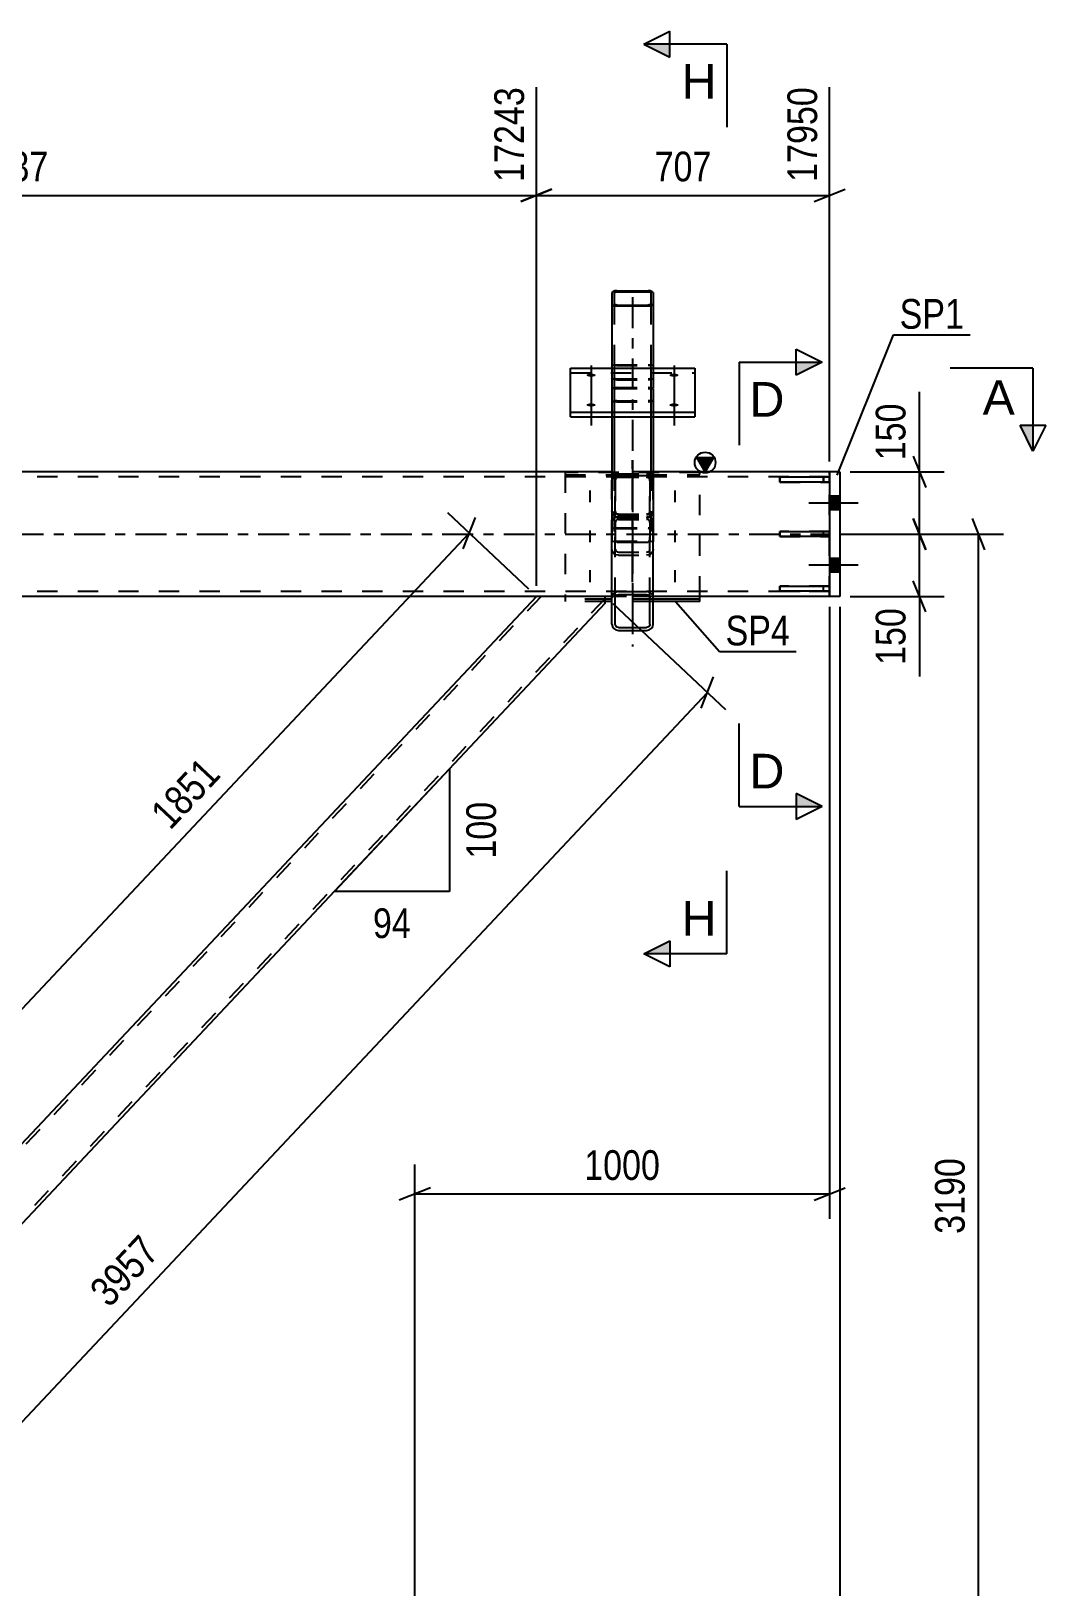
# Model space of a CAD drawing. Header units: millimetres. Extents: x 0 to 1189, y 0 to 841.
# Drawn here: x 818.5 to 916.3, y 532 to 682 of the extents above; entities that cross this region are included whole.
import ezdxf

# ---------------------------------------------------------------- set-up
doc = ezdxf.new("R2010")
doc.units = ezdxf.units.MM
doc.linetypes.add('DXK_LINE_DOT2', pattern=[3.9198, 1.9599, -1.9599])
doc.linetypes.add('DXK_LINE_DOT3', pattern=[5.9187, 2.979, -0.9799, 0.9799, -0.9799])
doc.styles.add('Arial', font='ARIAL.TTF', dxfattribs={"height": 0.2})
doc.styles.add('Arial Narrow', font='ARIALN.TTF', dxfattribs={"height": 0.2})

# ---------------------------------------------------------------- blocks, each defined once
blk = doc.blocks.new('Part-405118385-1393 - 1390')
at = {"color": 2, "linetype": 'Continuous'}
for p, q in [((890.67, 628.44), (895.47, 628.44)), ((890.67, 627.96), (890.67, 628.44)), ((895.47, 628.44), (895.47, 627.96)), ((895.47, 627.96), (890.67, 627.96))]:
    blk.add_line(p, q, dxfattribs=at)
at = {"color": 7, "linetype": 'DXK_LINE_DOT2'}
blk.add_line((894.87, 627.96), (894.87, 628.44), dxfattribs=at)
blk = doc.blocks.new('Part-405118385-1394 - 1390')
at = {"color": 2, "linetype": 'Continuous'}
for p, q in [((895.47, 638.96), (890.67, 638.96)), ((890.67, 638.48), (890.67, 638.96)), ((895.47, 638.96), (895.47, 638.48)), ((895.47, 638.48), (890.67, 638.48))]:
    blk.add_line(p, q, dxfattribs=at)
at = {"color": 7, "linetype": 'DXK_LINE_DOT2'}
blk.add_line((894.87, 638.48), (894.87, 638.96), dxfattribs=at)
blk = doc.blocks.new('Part-405118385-1395 - 1390')
at = {"color": 2, "linetype": 'Continuous'}
for p, q in [((890.67, 633.7), (895.47, 633.7)), ((890.67, 633.22), (890.67, 633.7)), ((895.47, 633.22), (890.67, 633.22)), ((895.47, 633.7), (895.47, 633.22))]:
    blk.add_line(p, q, dxfattribs=at)
at = {"color": 7, "linetype": 'DXK_LINE_DOT2'}
blk.add_line((894.87, 633.22), (894.87, 633.7), dxfattribs=at)
blk = doc.blocks.new('Part-405118385-1438 - 1390')
at = {"color": 7, "linetype": 'DXK_LINE_DOT2'}
for p, q in [((882.97, 639.41), (869.97, 639.41)), ((869.97, 639.41), (869.97, 626.97)), ((869.97, 639.19), (882.97, 639.19)), ((882.97, 627.46), (882.97, 639.41)), ((873.83, 627.19), (869.97, 627.19)), ((873.83, 626.97), (869.97, 626.97)), ((878.47, 627.19), (874.47, 627.19)), ((878.47, 626.97), (874.47, 626.97))]:
    blk.add_line(p, q, dxfattribs=at)
at = {"color": 2, "linetype": 'Continuous'}
for p, q in [((874.47, 627.19), (873.83, 627.19)), ((874.47, 626.97), (873.83, 626.97)), ((882.97, 627.19), (878.47, 627.19)), ((882.97, 626.97), (878.47, 626.97)), ((882.97, 626.97), (882.97, 627.46))]:
    blk.add_line(p, q, dxfattribs=at)
blk = doc.blocks.new('Part-405118385-1439 - 1390')
at = {"color": 7, "linetype": 'DXK_LINE_DOT3'}
blk.add_line((876.47, 629.88), (876.47, 640.58), dxfattribs=at)
at = {"color": 7, "linetype": 'DXK_LINE_DOT2'}
for p, q in [((875.11, 639.28), (874.86, 639.23)), ((874.99, 638.92), (875.11, 638.94)), ((875.11, 639.28), (877.83, 639.28)), ((875.11, 638.94), (877.83, 638.94)), ((878.07, 639.23), (877.83, 639.28)), ((877.83, 638.94), (877.95, 638.92)), ((874.51, 638.84), (874.47, 638.6)), ((874.47, 638.6), (874.47, 632.02)), ((874.52, 638.86), (874.51, 638.84)), ((874.79, 638.6), (874.81, 638.73)), ((874.79, 638.6), (874.79, 632.02)), ((878.13, 638.73), (878.15, 638.6)), ((878.15, 638.6), (878.15, 632.02)), ((878.43, 638.84), (878.42, 638.86)), ((878.47, 638.6), (878.43, 638.84)), ((878.47, 638.6), (878.47, 632.02)), ((874.47, 635.71), (874.52, 635.45)), ((874.47, 634.58), (874.52, 634.81)), ((874.52, 634.81), (874.66, 635)), ((874.66, 635), (874.86, 635.13)), ((874.81, 635.58), (874.79, 635.71)), ((874.81, 634.69), (874.79, 634.58)), ((874.88, 634.79), (874.81, 634.69)), ((874.86, 635.13), (875.11, 635.18)), ((874.86, 635.08), (875.11, 635.03)), ((874.99, 634.86), (874.88, 634.79)), ((875.11, 635.37), (874.99, 635.39)), ((875.11, 634.88), (874.99, 634.86)), ((875.11, 635.37), (877.83, 635.37)), ((875.11, 635.18), (877.83, 635.18)), ((875.11, 635.03), (877.83, 635.03)), ((875.11, 634.88), (877.83, 634.88)), ((877.95, 635.39), (877.83, 635.37)), ((877.83, 635.18), (878.07, 635.13)), ((877.83, 635.03), (878.07, 635.08)), ((877.95, 634.86), (877.83, 634.88)), ((878.06, 634.79), (877.95, 634.86)), ((878.13, 634.69), (878.06, 634.79)), ((878.07, 635.13), (878.28, 635)), ((878.15, 635.71), (878.13, 635.58)), ((878.15, 634.58), (878.13, 634.69)), ((878.28, 635), (878.42, 634.81)), ((878.42, 635.45), (878.47, 635.71)), ((878.42, 634.81), (878.47, 634.58)), ((874.52, 631.79), (874.47, 632.02)), ((874.66, 631.6), (874.52, 631.79)), ((874.86, 631.47), (874.66, 631.6)), ((874.79, 632.02), (874.81, 631.91)), ((874.81, 631.91), (874.88, 631.81)), ((875.11, 631.42), (874.86, 631.47)), ((874.88, 631.81), (874.99, 631.74)), ((874.99, 631.74), (875.11, 631.72)), ((875.11, 631.72), (877.83, 631.72)), ((877.83, 631.72), (877.95, 631.74)), ((878.07, 631.47), (877.83, 631.42)), ((877.95, 631.74), (878.06, 631.81)), ((878.06, 631.81), (878.13, 631.91)), ((878.28, 631.6), (878.07, 631.47)), ((878.13, 631.91), (878.15, 632.02)), ((878.42, 631.79), (878.28, 631.6)), ((878.47, 632.02), (878.42, 631.79)), ((875.11, 631.42), (877.83, 631.42))]:
    blk.add_line(p, q, dxfattribs=at)
for centre, radius, start, end in [((875.14, 638.63), 0.662, 114.32, 159.2417), ((877.8, 638.63), 0.662, 20.7583, 65.68), ((875.12, 638.62), 0.331, 114.32, 159.2417), ((877.82, 638.62), 0.331, 20.7583, 65.68), ((875.14, 635.68), 0.662, 200.7583, 245.68), ((875.12, 635.69), 0.331, 200.7583, 245.68), ((877.82, 635.69), 0.331, 294.32, 339.2417), ((877.8, 635.68), 0.662, 294.32, 339.2417)]:
    blk.add_arc(centre, radius, start, end, dxfattribs=at)
blk = doc.blocks.new('Part-405118385-1499 - 1390')
at = {"color": 7, "linetype": 'DXK_LINE_DOT2'}
for p, q in [((895.47, 633.7), (890.67, 633.7)), ((890.67, 633.7), (890.67, 633.22)), ((890.67, 633.22), (895.47, 633.22)), ((894.87, 633.22), (894.87, 633.7)), ((895.47, 633.22), (895.47, 633.7))]:
    blk.add_line(p, q, dxfattribs=at)
blk = doc.blocks.new('Part-405118385-1500 - 1390')
at = {"color": 7, "linetype": 'DXK_LINE_DOT2'}
for p, q in [((895.47, 638.96), (890.67, 638.96)), ((890.67, 638.96), (890.67, 638.48)), ((894.87, 638.96), (894.87, 638.48)), ((895.47, 638.48), (895.47, 638.96)), ((890.67, 638.48), (895.47, 638.48))]:
    blk.add_line(p, q, dxfattribs=at)
blk = doc.blocks.new('Part-405118385-1501 - 1390')
at = {"color": 7, "linetype": 'DXK_LINE_DOT2'}
for p, q in [((895.47, 628.44), (890.67, 628.44)), ((890.67, 628.44), (890.67, 627.96)), ((894.87, 627.96), (894.87, 628.44)), ((895.47, 627.96), (895.47, 628.44)), ((890.67, 627.96), (895.47, 627.96))]:
    blk.add_line(p, q, dxfattribs=at)
blk = doc.blocks.new('Part-405118385-1550 - 1390')
at = {"linetype": 'Continuous'}
blk.add_hatch(color=2, dxfattribs=at).paths.add_polyline_path([(883.47, 639.46), (882.67, 640.86), (884.27, 640.86)])
at = {"color": 2, "linetype": 'Continuous'}
for p, q in [((883.47, 639.46), (882.67, 640.86)), ((882.67, 640.86), (884.27, 640.86)), ((884.27, 640.86), (883.47, 639.46)), ((874.47, 639.46), (638.47, 639.46)), ((895.47, 639.46), (878.47, 639.46)), ((874.47, 627.46), (638.47, 627.46)), ((895.47, 627.46), (878.47, 627.46))]:
    blk.add_line(p, q, dxfattribs=at)
at = {"color": 7, "linetype": 'DXK_LINE_DOT2'}
for p, q in [((895.47, 638.98), (177.47, 638.98)), ((878.47, 639.46), (874.47, 639.46)), ((895.47, 627.46), (895.47, 639.46)), ((895.47, 627.94), (177.47, 627.94)), ((895.47, 627.46), (278.87, 627.46)), ((878.47, 627.46), (874.47, 627.46))]:
    blk.add_line(p, q, dxfattribs=at)
at = {"color": 7, "linetype": 'DXK_LINE_DOT3'}
blk.add_line((177.47, 633.46), (895.47, 633.46), dxfattribs=at)
at = {"color": 2, "linetype": 'Continuous'}
blk.add_circle((883.47, 640.36), 1, dxfattribs=at)
blk = doc.blocks.new('Bolt-405118385-1577 - 1390')
at = {"linetype": 'Continuous'}
for points in [[(895.47, 637.12), (895.47, 635.8), (896.47, 635.8), (896.47, 637.12)], [(895.47, 637.12), (895.47, 635.8), (896.47, 635.8), (896.47, 637.12)], [(895.47, 631.12), (895.47, 629.8), (896.47, 629.8), (896.47, 631.12)], [(895.47, 631.12), (895.47, 629.8), (896.47, 629.8), (896.47, 631.12)]]:
    blk.add_hatch(color=1, dxfattribs=at).paths.add_polyline_path(points)
at = {"color": 1, "linetype": 'Continuous'}
for p, q in [((898.23, 636.46), (893.47, 636.46)), ((898.23, 636.46), (893.47, 636.46)), ((896.47, 637.12), (895.47, 637.12)), ((896.47, 637.12), (895.47, 637.12)), ((896.47, 635.8), (895.47, 635.8)), ((896.47, 635.8), (895.47, 635.8)), ((898.23, 630.46), (893.47, 630.46)), ((898.23, 630.46), (893.47, 630.46)), ((896.47, 631.12), (895.47, 631.12)), ((896.47, 631.12), (895.47, 631.12)), ((896.47, 629.8), (895.47, 629.8)), ((896.47, 629.8), (895.47, 629.8))]:
    blk.add_line(p, q, dxfattribs=at)
blk = doc.blocks.new('Bolt-405118385-1578 - 1390')
at = {"color": 1, "linetype": 'DXK_LINE_DOT2'}
for p, q in [((872.37, 636.54), (872.37, 637.67)), ((876.47, 636.54), (876.47, 637.67)), ((880.57, 636.54), (880.57, 637.67)), ((872.37, 632.68), (872.37, 633.82)), ((880.57, 632.68), (880.57, 633.82)), ((872.37, 628.83), (872.37, 629.97)), ((876.47, 628.83), (876.47, 629.97)), ((880.57, 628.83), (880.57, 629.97))]:
    blk.add_line(p, q, dxfattribs=at)
blk = doc.blocks.new('Part-405118385-41525 - 1390')
at = {"color": 2, "linetype": 'Continuous'}
for p, q in [((874.51, 656.8), (874.47, 656.74)), ((874.47, 656.74), (874.47, 649.47)), ((874.47, 655.63), (874.51, 655.56)), ((874.61, 656.86), (874.51, 656.8)), ((874.51, 655.56), (874.61, 655.51)), ((874.77, 656.9), (874.61, 656.86)), ((874.61, 655.51), (874.77, 655.47)), ((874.71, 656.74), (874.73, 656.77)), ((874.71, 656.74), (874.71, 655.63)), ((874.73, 655.6), (874.71, 655.63)), ((874.73, 656.77), (874.78, 656.8)), ((874.78, 655.57), (874.73, 655.6)), ((874.95, 656.91), (874.77, 656.9)), ((874.77, 655.47), (874.95, 655.46)), ((874.78, 656.8), (874.86, 656.82)), ((874.86, 655.55), (874.78, 655.57)), ((874.86, 656.82), (874.95, 656.82)), ((874.95, 655.54), (874.86, 655.55)), ((874.95, 656.91), (877.99, 656.91)), ((874.95, 656.82), (877.99, 656.82)), ((874.95, 655.54), (877.99, 655.54)), ((874.95, 655.46), (877.99, 655.46)), ((878.17, 656.9), (877.99, 656.91)), ((877.99, 656.82), (878.08, 656.82)), ((878.08, 655.55), (877.99, 655.54)), ((877.99, 655.46), (878.17, 655.47)), ((878.08, 656.82), (878.16, 656.8)), ((878.16, 655.57), (878.08, 655.55)), ((878.16, 656.8), (878.21, 656.77)), ((878.21, 655.6), (878.16, 655.57)), ((878.33, 656.86), (878.17, 656.9)), ((878.17, 655.47), (878.33, 655.51)), ((878.21, 656.77), (878.23, 656.74)), ((878.23, 655.63), (878.21, 655.6)), ((878.23, 656.74), (878.23, 655.63)), ((878.43, 656.8), (878.33, 656.86)), ((878.33, 655.51), (878.43, 655.56)), ((878.47, 656.74), (878.43, 656.8)), ((878.43, 655.56), (878.47, 655.63)), ((878.47, 656.74), (878.47, 649.47))]:
    blk.add_line(p, q, dxfattribs=at)
at = {"color": 7, "linetype": 'DXK_LINE_DOT2'}
for p, q in [((874.47, 655.63), (874.47, 639.26)), ((874.71, 655.63), (874.71, 639.26)), ((878.23, 655.63), (878.23, 639.26)), ((878.47, 649.47), (878.47, 639.26)), ((878.47, 639.46), (874.47, 639.46)), ((874.47, 639.28), (874.71, 639.28)), ((874.51, 639.2), (874.47, 639.26)), ((874.61, 639.14), (874.51, 639.2)), ((874.77, 639.1), (874.61, 639.14)), ((874.71, 639.26), (874.73, 639.23)), ((874.73, 639.23), (874.78, 639.2)), ((874.95, 639.09), (874.77, 639.1)), ((874.78, 639.2), (874.86, 639.18)), ((874.86, 639.18), (874.95, 639.18)), ((874.95, 639.18), (877.99, 639.18)), ((877.99, 639.09), (874.95, 639.09)), ((877.99, 639.18), (878.08, 639.18)), ((878.17, 639.1), (877.99, 639.09)), ((878.08, 639.18), (878.16, 639.2)), ((878.16, 639.2), (878.21, 639.23)), ((878.33, 639.14), (878.17, 639.1)), ((878.21, 639.23), (878.23, 639.26)), ((878.23, 639.28), (878.47, 639.28)), ((878.43, 639.2), (878.33, 639.14)), ((878.47, 639.26), (878.43, 639.2))]:
    blk.add_line(p, q, dxfattribs=at)
blk = doc.blocks.new('Part-405118385-1634 - 1390')
at = {"color": 2, "linetype": 'Continuous'}
for p, q in [((896.47, 639.46), (895.47, 639.46)), ((895.47, 639.46), (895.47, 627.46)), ((896.47, 639.46), (896.47, 627.46)), ((896.47, 627.46), (895.47, 627.46))]:
    blk.add_line(p, q, dxfattribs=at)
blk = doc.blocks.new('Part-405118385-1749 - 1390')
at = {"color": 7, "linetype": 'DXK_LINE_DOT2'}
for p, q in [((867.64, 627.46), (759.11, 512.05)), ((873.83, 627.26), (765.3, 511.86)), ((873.83, 627.46), (867.2, 627.46)), ((816.47, 573.51), (812.85, 569.66)), ((765.74, 511.86), (759.11, 511.86))]:
    blk.add_line(p, q, dxfattribs=at)
at = {"color": 2, "linetype": 'Continuous'}
for p, q in [((867.2, 627.46), (816.47, 573.51)), ((873.83, 626.8), (873.83, 627.46)), ((873.83, 626.8), (765.74, 511.86)), ((812.85, 569.66), (759.11, 512.52)), ((759.11, 511.86), (759.11, 512.52))]:
    blk.add_line(p, q, dxfattribs=at)
blk = doc.blocks.new('Part-405118385-1834 - 1390')
at = {"color": 7, "linetype": 'DXK_LINE_DOT3'}
blk.add_line((876.47, 640.58), (876.47, 622.63), dxfattribs=at)
at = {"color": 7, "linetype": 'DXK_LINE_DOT2'}
for p, q in [((874.86, 639.23), (875.11, 639.28)), ((875.11, 638.94), (874.99, 638.92)), ((875.11, 639.28), (877.83, 639.28)), ((875.11, 638.94), (877.83, 638.94)), ((877.83, 639.28), (878.07, 639.23)), ((877.95, 638.92), (877.83, 638.94)), ((874.47, 638.6), (874.51, 638.8)), ((874.47, 632.87), (874.47, 638.6)), ((874.51, 638.8), (874.52, 638.86)), ((874.81, 638.73), (874.79, 638.6)), ((874.79, 627.33), (874.79, 638.6)), ((878.15, 638.6), (878.13, 638.73)), ((878.15, 627.33), (878.15, 638.6)), ((878.42, 638.86), (878.47, 638.6)), ((878.47, 632.87), (878.47, 638.6)), ((874.52, 635.45), (874.47, 635.71)), ((874.79, 635.71), (874.81, 635.58)), ((875.11, 635.03), (874.86, 635.08)), ((874.99, 635.39), (875.11, 635.37)), ((875.11, 635.37), (877.83, 635.37)), ((875.11, 635.03), (877.83, 635.03)), ((877.83, 635.37), (877.95, 635.39)), ((878.07, 635.08), (877.83, 635.03)), ((878.13, 635.58), (878.15, 635.71)), ((878.47, 635.71), (878.42, 635.45)), ((878.47, 624.77), (878.47, 627.33))]:
    blk.add_line(p, q, dxfattribs=at)
at = {"color": 2, "linetype": 'Continuous'}
for p, q in [((874.47, 624.77), (874.47, 632.87)), ((878.47, 627.33), (878.47, 632.87)), ((874.52, 627.56), (874.47, 627.33)), ((874.66, 627.75), (874.52, 627.56)), ((874.86, 627.88), (874.66, 627.75)), ((874.79, 627.33), (874.81, 627.44)), ((874.79, 624.77), (874.79, 627.33)), ((874.81, 627.44), (874.88, 627.54)), ((875.11, 627.93), (874.86, 627.88)), ((874.88, 627.54), (874.99, 627.61)), ((874.99, 627.61), (875.11, 627.63)), ((875.11, 627.93), (877.83, 627.93)), ((875.11, 627.63), (877.83, 627.63)), ((878.07, 627.88), (877.83, 627.93)), ((877.83, 627.63), (877.95, 627.61)), ((877.95, 627.61), (878.06, 627.54)), ((878.06, 627.54), (878.13, 627.44)), ((878.28, 627.75), (878.07, 627.88)), ((878.13, 627.44), (878.15, 627.33)), ((878.15, 624.77), (878.15, 627.33)), ((878.42, 627.56), (878.28, 627.75)), ((878.47, 627.33), (878.42, 627.56)), ((878.47, 624.77), (878.47, 627.33)), ((874.47, 624.77), (874.52, 624.54)), ((874.52, 624.54), (874.66, 624.35)), ((874.66, 624.35), (874.86, 624.22)), ((874.81, 624.66), (874.79, 624.77)), ((874.88, 624.56), (874.81, 624.66)), ((874.86, 624.22), (875.11, 624.17)), ((874.99, 624.49), (874.88, 624.56)), ((875.11, 624.47), (874.99, 624.49)), ((875.11, 624.47), (877.83, 624.47)), ((875.11, 624.17), (877.83, 624.17)), ((877.95, 624.49), (877.83, 624.47)), ((877.83, 624.17), (878.07, 624.22)), ((878.06, 624.56), (877.95, 624.49)), ((878.13, 624.66), (878.06, 624.56)), ((878.07, 624.22), (878.28, 624.35)), ((878.15, 624.77), (878.13, 624.66)), ((878.28, 624.35), (878.42, 624.54)), ((878.42, 624.54), (878.47, 624.77))]:
    blk.add_line(p, q, dxfattribs=at)
at = {"color": 7, "linetype": 'DXK_LINE_DOT2'}
for centre, radius, start, end in [((877.8, 638.63), 0.662, 20.7583, 65.6801), ((875.12, 638.62), 0.331, 114.3199, 159.2417), ((877.82, 638.62), 0.331, 20.7583, 65.6801), ((875.14, 635.68), 0.662, 200.7583, 245.6801), ((875.12, 635.69), 0.331, 200.7583, 245.6801), ((877.82, 635.69), 0.331, 294.3199, 339.2417), ((877.8, 635.68), 0.662, 294.3199, 339.2417)]:
    blk.add_arc(centre, radius, start, end, dxfattribs=at)
blk = doc.blocks.new('Part-405118385-41518 - 1390')
at = {"color": 7, "linetype": 'DXK_LINE_DOT3'}
blk.add_line((876.47, 656.3), (876.47, 623.99), dxfattribs=at)
at = {"color": 7, "linetype": 'DXK_LINE_DOT2'}
for p, q in [((874.51, 647.48), (874.47, 647.42)), ((874.47, 647.42), (874.47, 644.78)), ((874.61, 647.53), (874.51, 647.48)), ((874.77, 647.57), (874.61, 647.53)), ((874.71, 647.42), (874.73, 647.45)), ((874.71, 647.42), (874.71, 632.87)), ((874.73, 647.45), (874.78, 647.48)), ((874.95, 647.58), (874.77, 647.57)), ((874.78, 647.48), (874.86, 647.49)), ((874.86, 647.49), (874.95, 647.5)), ((874.95, 647.58), (877.99, 647.58)), ((874.95, 647.5), (877.99, 647.5)), ((878.17, 647.57), (877.99, 647.58)), ((877.99, 647.5), (878.08, 647.49)), ((878.08, 647.49), (878.16, 647.48)), ((878.16, 647.48), (878.21, 647.45)), ((878.33, 647.53), (878.17, 647.57)), ((878.21, 647.45), (878.23, 647.42)), ((878.23, 647.42), (878.23, 632.87)), ((878.43, 647.48), (878.33, 647.53)), ((878.47, 647.42), (878.43, 647.48)), ((878.47, 647.42), (878.47, 644.78)), ((874.47, 646.38), (874.51, 646.32)), ((874.51, 646.32), (874.61, 646.26)), ((874.61, 646.26), (874.77, 646.23)), ((874.73, 646.35), (874.71, 646.38)), ((874.78, 646.32), (874.73, 646.35)), ((874.77, 646.23), (874.95, 646.21)), ((874.86, 646.3), (874.78, 646.32)), ((874.95, 646.3), (874.86, 646.3)), ((874.95, 646.3), (877.99, 646.3)), ((874.95, 646.21), (877.99, 646.21)), ((878.08, 646.3), (877.99, 646.3)), ((877.99, 646.21), (878.17, 646.23)), ((878.16, 646.32), (878.08, 646.3)), ((878.21, 646.35), (878.16, 646.32)), ((878.17, 646.23), (878.33, 646.26)), ((878.23, 646.38), (878.21, 646.35)), ((878.33, 646.26), (878.43, 646.32)), ((878.43, 646.32), (878.47, 646.38)), ((874.47, 633.91), (874.51, 633.97)), ((874.51, 633.97), (874.61, 634.02)), ((874.61, 634.02), (874.77, 634.06)), ((874.73, 633.94), (874.71, 633.91)), ((874.78, 633.96), (874.73, 633.94)), ((874.77, 634.06), (874.95, 634.07)), ((874.86, 633.98), (874.78, 633.96)), ((874.95, 633.99), (874.86, 633.98)), ((874.95, 634.07), (877.99, 634.07)), ((874.95, 633.99), (877.99, 633.99)), ((877.99, 634.07), (878.17, 634.06)), ((878.08, 633.98), (877.99, 633.99)), ((878.16, 633.96), (878.08, 633.98)), ((878.21, 633.94), (878.16, 633.96)), ((878.17, 634.06), (878.33, 634.02)), ((878.23, 633.91), (878.21, 633.94)), ((878.33, 634.02), (878.43, 633.97)), ((878.43, 633.97), (878.47, 633.91)), ((874.71, 632.87), (874.73, 632.83)), ((874.73, 632.83), (874.78, 632.81)), ((874.78, 632.81), (874.86, 632.79)), ((874.86, 632.79), (874.95, 632.78)), ((874.95, 632.78), (877.99, 632.78)), ((877.99, 632.78), (878.08, 632.79)), ((878.08, 632.79), (878.16, 632.81)), ((878.16, 632.81), (878.21, 632.83)), ((878.21, 632.83), (878.23, 632.87))]:
    blk.add_line(p, q, dxfattribs=at)
at = {"color": 2, "linetype": 'Continuous'}
for p, q in [((874.47, 644.78), (874.47, 632.87)), ((878.47, 644.78), (878.47, 632.87)), ((874.51, 632.8), (874.47, 632.87)), ((874.61, 632.75), (874.51, 632.8)), ((874.77, 632.71), (874.61, 632.75)), ((874.95, 632.7), (874.77, 632.71)), ((874.95, 632.7), (877.99, 632.7)), ((878.17, 632.71), (877.99, 632.7)), ((878.33, 632.75), (878.17, 632.71)), ((878.43, 632.8), (878.33, 632.75)), ((878.47, 632.87), (878.43, 632.8))]:
    blk.add_line(p, q, dxfattribs=at)
blk = doc.blocks.new('Part-405118385-41519 - 1390')
at = {"color": 2, "linetype": 'Continuous'}
for p, q in [((870.47, 644.78), (870.47, 649.47)), ((870.47, 649.47), (882.47, 649.47)), ((882.47, 649.47), (882.47, 644.78)), ((870.47, 645.23), (882.47, 645.23)), ((870.47, 644.78), (882.47, 644.78))]:
    blk.add_line(p, q, dxfattribs=at)
at = {"color": 7, "linetype": 'DXK_LINE_DOT2'}
blk.add_line((870.47, 649.02), (882.47, 649.02), dxfattribs=at)
blk = doc.blocks.new('Part-405118385-41524 - 1390')
at = {"color": 7, "linetype": 'DXK_LINE_DOT2'}
for p, q in [((874.47, 649.62), (874.5, 649.68)), ((874.47, 649.47), (874.47, 644.78)), ((874.5, 649.68), (874.61, 649.74)), ((874.61, 649.74), (874.76, 649.78)), ((874.73, 649.65), (874.71, 649.62)), ((874.71, 649.62), (874.71, 639.15)), ((874.78, 649.68), (874.73, 649.65)), ((874.76, 649.78), (874.95, 649.79)), ((874.86, 649.7), (874.78, 649.68)), ((874.95, 649.7), (874.86, 649.7)), ((874.95, 649.79), (877.99, 649.79)), ((874.95, 649.7), (877.99, 649.7)), ((877.99, 649.79), (878.17, 649.78)), ((878.08, 649.7), (877.99, 649.7)), ((878.16, 649.68), (878.08, 649.7)), ((878.21, 649.65), (878.16, 649.68)), ((878.17, 649.78), (878.33, 649.74)), ((878.23, 649.62), (878.21, 649.65)), ((878.23, 649.62), (878.23, 639.15)), ((878.33, 649.74), (878.43, 649.68)), ((878.43, 649.68), (878.47, 649.62)), ((878.47, 649.62), (878.47, 639.15)), ((874.5, 648.44), (874.47, 648.51)), ((874.61, 648.39), (874.5, 648.44)), ((874.76, 648.35), (874.61, 648.39)), ((874.71, 648.51), (874.73, 648.48)), ((874.73, 648.48), (874.78, 648.45)), ((874.95, 648.34), (874.76, 648.35)), ((874.78, 648.45), (874.86, 648.43)), ((874.86, 648.43), (874.95, 648.42)), ((874.95, 648.42), (877.99, 648.42)), ((874.95, 648.34), (877.99, 648.34)), ((877.99, 648.42), (878.08, 648.43)), ((878.17, 648.35), (877.99, 648.34)), ((878.08, 648.43), (878.16, 648.45)), ((878.16, 648.45), (878.21, 648.48)), ((878.33, 648.39), (878.17, 648.35)), ((878.21, 648.48), (878.23, 648.51)), ((878.43, 648.44), (878.33, 648.39)), ((878.47, 648.51), (878.43, 648.44)), ((878.47, 639.46), (874.47, 639.46)), ((874.47, 639.46), (874.47, 639.15)), ((874.71, 639.28), (874.47, 639.28)), ((874.47, 639.15), (874.5, 639.08)), ((874.5, 639.08), (874.61, 639.02)), ((874.61, 639.02), (874.76, 638.98)), ((874.73, 639.11), (874.71, 639.15)), ((874.78, 639.08), (874.73, 639.11)), ((874.76, 638.98), (874.95, 638.97)), ((874.86, 639.07), (874.78, 639.08)), ((874.95, 639.06), (874.86, 639.07)), ((874.95, 639.06), (877.99, 639.06)), ((874.95, 638.97), (877.99, 638.97)), ((878.08, 639.07), (877.99, 639.06)), ((877.99, 638.97), (878.17, 638.98)), ((878.16, 639.08), (878.08, 639.07)), ((878.21, 639.11), (878.16, 639.08)), ((878.17, 638.98), (878.33, 639.02)), ((878.23, 639.15), (878.21, 639.11)), ((878.23, 639.28), (878.47, 639.28)), ((878.33, 639.02), (878.43, 639.08)), ((878.43, 639.08), (878.47, 639.15))]:
    blk.add_line(p, q, dxfattribs=at)
at = {"color": 2, "linetype": 'Continuous'}
for p, q in [((874.47, 649.62), (874.47, 649.47)), ((874.47, 649.62), (874.47, 649.62)), ((874.47, 644.78), (874.47, 639.46))]:
    blk.add_line(p, q, dxfattribs=at)
blk = doc.blocks.new('Bolt-405118385-41530 - 1390')
at = {"linetype": 'Continuous'}
for points in [[(872.47, 648.63), (872.38, 648.64), (872.29, 648.65), (872.21, 648.66), (872.14, 648.68), (872.09, 648.71), (872.05, 648.74), (872.03, 648.77), (872.03, 648.8), (872.05, 648.83), (872.09, 648.86), (872.14, 648.88), (872.21, 648.9), (872.29, 648.92), (872.38, 648.93), (872.47, 648.93), (872.56, 648.93), (872.65, 648.92), (872.73, 648.9), (872.8, 648.88), (872.85, 648.86), (872.89, 648.83), (872.91, 648.8), (872.91, 648.77), (872.89, 648.74), (872.85, 648.71), (872.8, 648.68), (872.73, 648.66), (872.65, 648.65), (872.56, 648.64)], [(872.47, 645.76), (872.38, 645.76), (872.29, 645.77), (872.21, 645.79), (872.14, 645.81), (872.09, 645.83), (872.05, 645.86), (872.03, 645.89), (872.03, 645.93), (872.05, 645.96), (872.09, 645.99), (872.14, 646.01), (872.21, 646.03), (872.29, 646.05), (872.38, 646.06), (872.47, 646.06), (872.56, 646.06), (872.65, 646.05), (872.73, 646.03), (872.8, 646.01), (872.85, 645.99), (872.89, 645.96), (872.91, 645.93), (872.91, 645.89), (872.89, 645.86), (872.85, 645.83), (872.8, 645.81), (872.73, 645.79), (872.65, 645.77), (872.56, 645.76)]]:
    blk.add_hatch(color=1, dxfattribs=at).paths.add_polyline_path(points)
at = {"color": 1, "linetype": 'Continuous'}
for p, q in [((872.47, 649.72), (872.47, 646.79)), ((872.47, 646.85), (872.47, 643.92))]:
    blk.add_line(p, q, dxfattribs=at)
blk = doc.blocks.new('Bolt-405118385-41531 - 1390')
at = {"linetype": 'Continuous'}
for points in [[(880.47, 648.63), (880.38, 648.64), (880.29, 648.65), (880.21, 648.66), (880.14, 648.68), (880.09, 648.71), (880.05, 648.74), (880.03, 648.77), (880.03, 648.8), (880.05, 648.83), (880.09, 648.86), (880.14, 648.88), (880.21, 648.9), (880.29, 648.92), (880.38, 648.93), (880.47, 648.93), (880.56, 648.93), (880.65, 648.92), (880.73, 648.9), (880.8, 648.88), (880.85, 648.86), (880.89, 648.83), (880.91, 648.8), (880.91, 648.77), (880.89, 648.74), (880.85, 648.71), (880.8, 648.68), (880.73, 648.66), (880.65, 648.65), (880.56, 648.64)], [(880.47, 645.76), (880.38, 645.76), (880.29, 645.77), (880.21, 645.79), (880.14, 645.81), (880.09, 645.83), (880.05, 645.86), (880.03, 645.89), (880.03, 645.93), (880.05, 645.96), (880.09, 645.99), (880.14, 646.01), (880.21, 646.03), (880.29, 646.05), (880.38, 646.06), (880.47, 646.06), (880.56, 646.06), (880.65, 646.05), (880.73, 646.03), (880.8, 646.01), (880.85, 645.99), (880.89, 645.96), (880.91, 645.93), (880.91, 645.89), (880.89, 645.86), (880.85, 645.83), (880.8, 645.81), (880.73, 645.79), (880.65, 645.77), (880.56, 645.76)]]:
    blk.add_hatch(color=1, dxfattribs=at).paths.add_polyline_path(points)
at = {"color": 1, "linetype": 'Continuous'}
for p, q in [((880.47, 649.72), (880.47, 646.79)), ((880.47, 646.85), (880.47, 643.92))]:
    blk.add_line(p, q, dxfattribs=at)
blk = doc.blocks.new('StraightDimension-405118385-2658 - 1390')
at = {"color": 7, "linetype": 'Continuous'}
for p, q in [((895.47, 626.46), (895.47, 567.45)), ((855.47, 512.86), (855.47, 572.7)), ((856.97, 570.45), (853.97, 569.25)), ((893.97, 569.25), (896.97, 570.45)), ((855.47, 569.85), (895.47, 569.85))]:
    blk.add_line(p, q, dxfattribs=at)
at = {"color": 0}
blk.add_wipeout([(879.73, 570.6), (879.73, 574.8), (871.21, 574.8), (871.21, 570.6)], dxfattribs=at)
at = {"color": 3, "style": 'Arial Narrow'}
blk.add_text('1000', height=2.863, dxfattribs=at).set_placement((871.81, 571.2))
blk = doc.blocks.new('StraightDimension-405118385-2916 - 1390')
at = {"color": 7, "linetype": 'Continuous'}
for p, q in [((765.74, 628.46), (765.74, 681.06)), ((867.2, 628.46), (867.2, 676.56)), ((767.24, 666.72), (764.24, 665.52)), ((765.74, 666.12), (867.2, 666.12)), ((865.7, 665.52), (868.7, 666.72))]:
    blk.add_line(p, q, dxfattribs=at)
at = {"color": 0}
blk.add_wipeout([(820.73, 666.87), (820.73, 671.07), (812.22, 671.07), (812.22, 666.87)], dxfattribs=at)
at = {"color": 3, "style": 'Arial Narrow'}
blk.add_text('2537', height=2.863, dxfattribs=at).set_placement((812.82, 667.47))
at = {"color": 0, "linetype": 'Continuous'}
blk.add_wipeout([(866.6, 677.16), (862.4, 677.16), (862.4, 666.82), (866.6, 666.82)], dxfattribs=at)
at = {"color": 3, "linetype": 'Continuous', "style": 'Arial Narrow'}
blk.add_text('17243', height=2.863, rotation=90.0002, dxfattribs=at).set_placement((866, 667.42))
blk = doc.blocks.new('StraightDimension-405118385-2072 - 1390')
at = {"color": 7, "linetype": 'Continuous'}
for p, q in [((866.48, 628.14), (858.65, 635.5)), ((860.13, 632.05), (861.31, 635.06)), ((809.99, 579.61), (860.72, 633.55)), ((815.74, 574.2), (807.91, 581.56)), ((810.58, 581.11), (809.4, 578.1))]:
    blk.add_line(p, q, dxfattribs=at)
at = {"color": 0}
blk.add_wipeout([(837.73, 610.19), (834.67, 613.07), (828.84, 606.87), (831.9, 603.99)], dxfattribs=at)
at = {"color": 3, "style": 'Arial Narrow'}
blk.add_text('1851', height=2.863, rotation=46.7591, dxfattribs=at).set_placement((831.87, 604.84))
blk = doc.blocks.new('StraightDimension-405118385-2198 - 1390')
at = {"color": 7, "linetype": 'Continuous'}
for p, q in [((904.14, 639.46), (904.14, 647.19)), ((904.14, 639.46), (904.14, 647.19)), ((903.54, 640.96), (904.74, 637.96)), ((897.47, 639.46), (906.54, 639.46)), ((904.14, 633.46), (904.14, 639.46)), ((904.74, 631.96), (903.54, 634.96)), ((896.47, 633.46), (906.54, 633.46))]:
    blk.add_line(p, q, dxfattribs=at)
at = {"color": 0}
blk.add_wipeout([(903.39, 646.67), (899.19, 646.67), (899.19, 639.98), (903.39, 639.98)], dxfattribs=at)
at = {"color": 3, "style": 'Arial Narrow'}
blk.add_text('150', height=2.863, rotation=90.0002, dxfattribs=at).set_placement((902.79, 640.58))
blk = doc.blocks.new('StraightDimension-405118385-2207 - 1390')
at = {"color": 7, "linetype": 'Continuous'}
for p, q in [((903.54, 634.96), (904.74, 631.96)), ((896.47, 633.46), (906.54, 633.46)), ((904.14, 627.46), (904.14, 633.46)), ((904.74, 625.96), (903.54, 628.96)), ((897.47, 627.46), (906.54, 627.46)), ((904.14, 627.46), (904.14, 619.72)), ((904.14, 627.46), (904.14, 619.72))]:
    blk.add_line(p, q, dxfattribs=at)
at = {"color": 0}
blk.add_wipeout([(903.39, 626.93), (899.19, 626.93), (899.19, 620.25), (903.39, 620.25)], dxfattribs=at)
at = {"color": 3, "style": 'Arial Narrow'}
blk.add_text('150', height=2.863, rotation=90.0002, dxfattribs=at).set_placement((902.79, 620.85))
blk = doc.blocks.new('StraightDimension-405118385-2260 - 1390')
at = {"color": 7, "linetype": 'Continuous'}
for p, q in [((874.56, 626.77), (885.44, 616.54)), ((883.1, 616.68), (884.28, 619.69)), ((775.27, 502.9), (883.69, 618.19)), ((766.47, 511.17), (777.01, 501.25)), ((775.86, 504.4), (774.68, 501.39))]:
    blk.add_line(p, q, dxfattribs=at)
at = {"color": 0}
blk.add_wipeout([(831.85, 564.16), (828.79, 567.03), (822.96, 560.83), (826.02, 557.96)], dxfattribs=at)
at = {"color": 3, "style": 'Arial Narrow'}
blk.add_text('3957', height=2.863, rotation=46.7591, dxfattribs=at).set_placement((825.99, 558.8))
blk = doc.blocks.new('AngleDimension-405118385-2277 - 1390')
at = {"color": 7, "linetype": 'Continuous'}
for p, q in [((858.8, 610.82), (847.71, 599.02)), ((858.8, 610.82), (858.8, 599.02)), ((850.03, 601.49), (847.71, 599.02)), ((858.8, 599.02), (847.71, 599.02))]:
    blk.add_line(p, q, dxfattribs=at)
at = {"color": 0}
for points in [[(863.9, 608.26), (859.7, 608.26), (859.7, 601.58), (863.9, 601.58)], [(855.68, 593.92), (855.68, 598.12), (850.83, 598.12), (850.83, 593.92)]]:
    blk.add_wipeout(points, dxfattribs=at)
at = {"color": 3, "style": 'Arial Narrow'}
blk.add_text('100', height=2.863, rotation=90.0002, dxfattribs=at).set_placement((863.3, 602.18))
blk.add_text('94', height=2.863, dxfattribs=at).set_placement((851.43, 594.52))
blk = doc.blocks.new('StraightDimension-405118385-2690 - 1390')
at = {"color": 7, "linetype": 'Continuous'}
for p, q in [((910.45, 631.96), (909.25, 634.96)), ((896.47, 633.46), (912.25, 633.46)), ((909.85, 505.86), (909.85, 633.46)), ((909.25, 507.36), (910.45, 504.36)), ((856.47, 505.86), (912.25, 505.86))]:
    blk.add_line(p, q, dxfattribs=at)
at = {"color": 0}
blk.add_wipeout([(909.1, 573.91), (904.9, 573.91), (904.9, 565.4), (909.1, 565.4)], dxfattribs=at)
at = {"color": 3, "style": 'Arial Narrow'}
blk.add_text('3190', height=2.863, rotation=90.0002, dxfattribs=at).set_placement((908.5, 566))
blk = doc.blocks.new('StraightDimension-405118385-2930 - 1390')
at = {"color": 7, "linetype": 'Continuous'}
for p, q in [((867.2, 628.46), (867.2, 676.56)), ((895.47, 640.46), (895.47, 676.56)), ((868.7, 666.72), (865.7, 665.52)), ((867.2, 666.12), (895.47, 666.12)), ((893.97, 665.52), (896.97, 666.72))]:
    blk.add_line(p, q, dxfattribs=at)
at = {"color": 0}
blk.add_wipeout([(884.68, 666.87), (884.68, 671.07), (878, 671.07), (878, 666.87)], dxfattribs=at)
at = {"color": 3, "style": 'Arial Narrow'}
blk.add_text('707', height=2.863, dxfattribs=at).set_placement((878.6, 667.47))
at = {"color": 0, "linetype": 'Continuous'}
blk.add_wipeout([(894.87, 677.16), (890.67, 677.16), (890.67, 666.82), (894.87, 666.82)], dxfattribs=at)
at = {"color": 3, "linetype": 'Continuous', "style": 'Arial Narrow'}
blk.add_text('17950', height=2.863, rotation=90.0002, dxfattribs=at).set_placement((894.27, 667.42))
blk = doc.blocks.new('StraightDimension-405118385-2977 - 1390')
at = {"color": 7, "linetype": 'Continuous'}
blk.add_line((896.47, 626.46), (896.47, 448.76), dxfattribs=at)
blk = doc.blocks.new('SectionMark-405118385-3116 - 1390')
at = {"linetype": 'Continuous'}
for points in [[(880.07, 680.7), (880.07, 679.45), (877.57, 680.7)], [(880.07, 594.24), (880.07, 592.99), (877.57, 592.99)]]:
    blk.add_hatch(color=6, dxfattribs=at).paths.add_polyline_path(points)
at = {"color": 6, "linetype": 'Continuous'}
for p, q in [((877.57, 680.7), (880.07, 681.95)), ((880.07, 679.45), (880.07, 681.95)), ((885.57, 680.7), (877.57, 680.7)), ((877.57, 680.7), (880.07, 679.45)), ((885.57, 680.7), (885.57, 672.7)), ((885.57, 592.99), (885.57, 600.99)), ((877.57, 592.99), (880.07, 594.24)), ((880.07, 594.24), (880.07, 591.74)), ((885.57, 592.99), (877.57, 592.99)), ((880.07, 591.74), (877.57, 592.99))]:
    blk.add_line(p, q, dxfattribs=at)
at = {"color": 0, "linetype": 'Continuous'}
for points in [[(884.57, 675.45), (884.57, 678.95), (881.2, 678.95), (881.2, 675.45)], [(884.57, 594.74), (884.57, 598.24), (881.2, 598.24), (881.2, 594.74)]]:
    blk.add_wipeout(points, dxfattribs=at)
at = {"color": 3, "linetype": 'Continuous', "style": 'Arial'}
for p in [(881.2, 675.45), (881.2, 594.74)]:
    blk.add_text('H', height=3.34, dxfattribs=at).set_placement(p)
blk = doc.blocks.new('Mark-405118385-1434 - 1390')
at = {"color": 0}
blk.add_wipeout([(891.65, 622.73), (891.65, 625.73), (885.44, 625.73), (885.44, 622.73)], dxfattribs=at)
blk.add_wipeout([(891.65, 622.73), (891.65, 625.73), (885.44, 625.73), (885.44, 622.73)], dxfattribs=at)
at = {"color": 30, "linetype": 'Continuous'}
for p, q in [((880.62, 626.97), (884.84, 622.13)), ((884.84, 622.13), (892.25, 622.13))]:
    blk.add_line(p, q, dxfattribs=at)
at = {"color": 3, "style": 'Arial Narrow'}
blk.add_text('SP4', height=2.863, dxfattribs=at).set_placement((885.44, 622.73))
blk = doc.blocks.new('Mark-405118385-1630 - 1390')
at = {"color": 0}
blk.add_wipeout([(908.44, 653.26), (908.44, 656.26), (902.23, 656.26), (902.23, 653.26)], dxfattribs=at)
blk.add_wipeout([(908.44, 653.26), (908.44, 656.26), (902.23, 656.26), (902.23, 653.26)], dxfattribs=at)
at = {"color": 30, "linetype": 'Continuous'}
for p, q in [((896.19, 639.15), (901.63, 652.66)), ((901.63, 652.66), (909.04, 652.66))]:
    blk.add_line(p, q, dxfattribs=at)
at = {"color": 3, "style": 'Arial Narrow'}
blk.add_text('SP1', height=2.863, dxfattribs=at).set_placement((902.23, 653.26))
blk = doc.blocks.new('SectionMark-405118385-3112 - 1390')
at = {"linetype": 'Continuous'}
for points in [[(892.25, 648.78), (892.25, 650.03), (894.75, 650.03)], [(892.25, 607.19), (892.25, 608.44), (894.75, 607.19)]]:
    blk.add_hatch(color=6, dxfattribs=at).paths.add_polyline_path(points)
at = {"color": 6, "linetype": 'Continuous'}
for p, q in [((892.25, 648.78), (892.25, 651.28)), ((892.25, 651.28), (894.75, 650.03)), ((886.75, 650.03), (886.75, 642.03)), ((886.75, 650.03), (894.75, 650.03)), ((894.75, 650.03), (892.25, 648.78)), ((886.75, 607.19), (886.75, 615.19)), ((894.75, 607.19), (892.25, 608.44)), ((892.25, 608.44), (892.25, 605.94)), ((886.75, 607.19), (894.75, 607.19)), ((894.75, 607.19), (892.25, 605.94))]:
    blk.add_line(p, q, dxfattribs=at)
at = {"color": 0, "linetype": 'Continuous'}
for points in [[(891.12, 644.78), (891.12, 648.28), (887.75, 648.28), (887.75, 644.78)], [(891.12, 608.94), (891.12, 612.44), (887.75, 612.44), (887.75, 608.94)]]:
    blk.add_wipeout(points, dxfattribs=at)
at = {"color": 3, "linetype": 'Continuous', "style": 'Arial'}
for p in [(887.75, 644.78), (887.75, 608.94)]:
    blk.add_text('D', height=3.34, dxfattribs=at).set_placement(p)
blk = doc.blocks.new('SectionMark-405118385-3152 - 1390')
at = {"linetype": 'Continuous'}
blk.add_hatch(color=6, dxfattribs=at).paths.add_polyline_path([(913.84, 643.96), (915.09, 643.96), (915.09, 641.46)])
at = {"color": 6, "linetype": 'Continuous'}
for p, q in [((915.09, 649.46), (907.09, 649.46)), ((915.09, 649.46), (915.09, 641.46)), ((913.84, 643.96), (916.34, 643.96)), ((915.09, 641.46), (913.84, 643.96)), ((916.34, 643.96), (915.09, 641.46))]:
    blk.add_line(p, q, dxfattribs=at)
at = {"color": 0, "linetype": 'Continuous'}
blk.add_wipeout([(913.34, 644.96), (913.34, 648.46), (910.23, 648.46), (910.23, 644.96)], dxfattribs=at)
at = {"color": 3, "linetype": 'Continuous', "style": 'Arial'}
blk.add_text('A', height=3.34, dxfattribs=at).set_placement((910.23, 644.96))

msp = doc.modelspace()

# ---------------------------------------------------------------- block references
for name in ['Part-405118385-41525 - 1390', 'Part-405118385-41518 - 1390', 'Part-405118385-41519 - 1390', 'Bolt-405118385-41530 - 1390', 'Part-405118385-41524 - 1390', 'Bolt-405118385-41531 - 1390', 'Part-405118385-1550 - 1390', 'Part-405118385-1439 - 1390', 'Part-405118385-1834 - 1390', 'Part-405118385-1438 - 1390', 'Part-405118385-1394 - 1390', 'Part-405118385-1500 - 1390', 'Part-405118385-1634 - 1390', 'Bolt-405118385-1578 - 1390', 'Bolt-405118385-1577 - 1390', 'Part-405118385-1395 - 1390', 'Part-405118385-1499 - 1390', 'Part-405118385-1393 - 1390', 'Part-405118385-1501 - 1390', 'Part-405118385-1749 - 1390']:
    msp.add_blockref(name, (0, 0))

# ---------------------------------------------------------------- next in the draw order: block references
for name in ['StraightDimension-405118385-2916 - 1390', 'StraightDimension-405118385-2198 - 1390', 'StraightDimension-405118385-2658 - 1390']:
    msp.add_blockref(name, (0, 0))

# ---------------------------------------------------------------- next in the draw order: block references
for name in ['StraightDimension-405118385-2072 - 1390', 'StraightDimension-405118385-2207 - 1390']:
    msp.add_blockref(name, (0, 0))

# ---------------------------------------------------------------- next in the draw order: block references
msp.add_blockref('StraightDimension-405118385-2260 - 1390', (0, 0))

# ---------------------------------------------------------------- next in the draw order: block references
msp.add_blockref('AngleDimension-405118385-2277 - 1390', (0, 0))

# ---------------------------------------------------------------- next in the draw order: block references
msp.add_blockref('StraightDimension-405118385-2690 - 1390', (0, 0))

# ---------------------------------------------------------------- next in the draw order: block references
for name in ['StraightDimension-405118385-2930 - 1390', 'StraightDimension-405118385-2977 - 1390']:
    msp.add_blockref(name, (0, 0))

# ---------------------------------------------------------------- next in the draw order: block references
for name in ['SectionMark-405118385-3116 - 1390', 'Mark-405118385-1630 - 1390']:
    msp.add_blockref(name, (0, 0))

# ---------------------------------------------------------------- next in the draw order: block references
msp.add_blockref('Mark-405118385-1434 - 1390', (0, 0))

# ---------------------------------------------------------------- next in the draw order: block references
msp.add_blockref('SectionMark-405118385-3112 - 1390', (0, 0))

# ---------------------------------------------------------------- next in the draw order: block references
msp.add_blockref('SectionMark-405118385-3152 - 1390', (0, 0))

doc.saveas('drawing.dxf')
